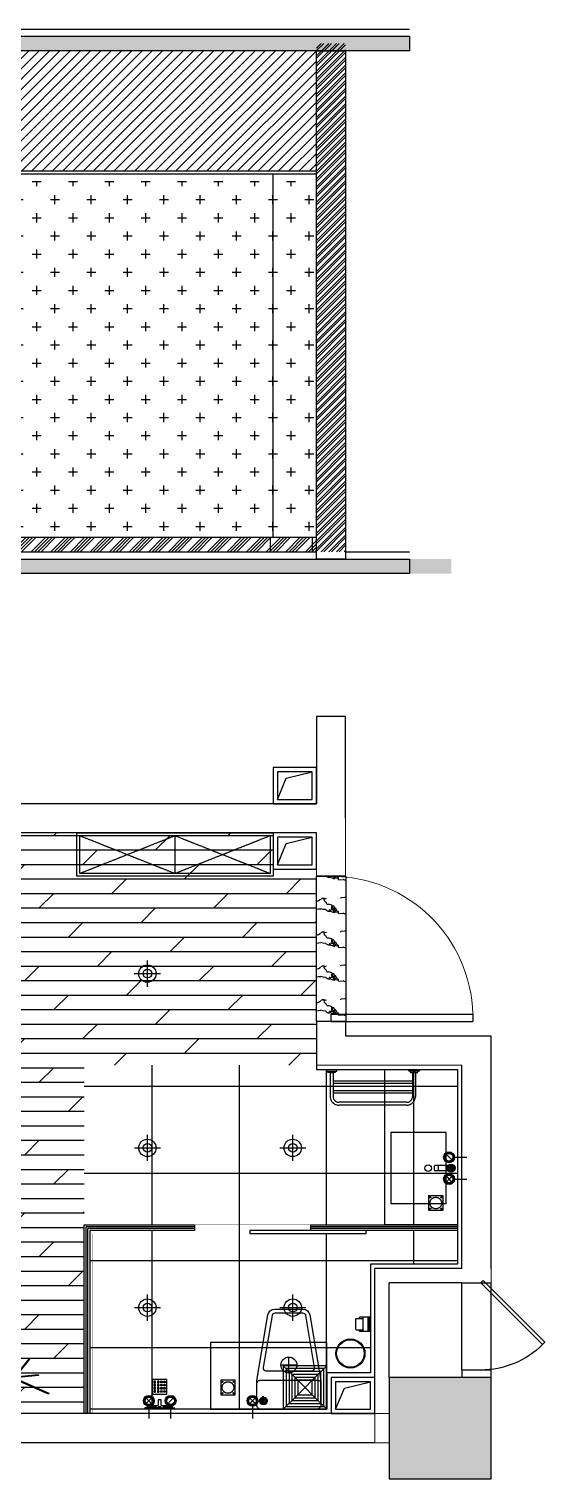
# Model space of a CAD drawing. Extents: x -153478 to 95136, y -45571 to 574449.
# Drawn here: x 19853 to 23403, y -12809 to -2825 of the extents above; entities that cross this region are included whole.
import ezdxf

# ---------------------------------------------------------------- set-up
doc = ezdxf.new("R2010")
doc.units = 0
doc.header["$LTSCALE"] = 10
doc.header["$MEASUREMENT"] = 0
doc.linetypes.add('DASH', pattern=[0.35, 0.25, -0.1])
doc.linetypes.add('HIDDENX2', pattern=[0.75, 0.5, -0.25])
doc.layers.get('0').update_dxf_attribs({"linetype": 'CONTINUOUS'})
for name, color, linetype in [('A 固定家具', 43, 'CONTINUOUS'), ('A 活动家具', 43, 'CONTINUOUS'), ('A 装饰完成面', 6, 'CONTINUOUS'), ('A填充', 148, 'CONTINUOUS'), ('A建筑墙体', 160, 'CONTINUOUS'), ('B门', 136, 'CONTINUOUS'), ('COLUMN', 9, 'CONTINUOUS'), ('C地面分格', 136, 'CONTINUOUS'), ('C地面固定物', 30, 'CONTINUOUS'), ('C地面造型', 150, 'CONTINUOUS'), ('D天花灯具', 1, 'CONTINUOUS'), ('D天花造型', 114, 'CONTINUOUS'), ('F-给排水点位', 1, 'CONTINUOUS'), ('K地漏', 43, 'CONTINUOUS'), ('PUB_HATCH', 251, 'CONTINUOUS')]:
    doc.layers.add(name, color=color, linetype=linetype)
doc.layers.add('WALL', color=160, linetype='CONTINUOUS', lineweight=9)

# ---------------------------------------------------------------- blocks, each defined once
blk = doc.blocks.new('A$C653002DA')
at = {"color": 160}
for points in [[(0, 250), (0, 0), (300, 0), (300, 250)], [(30, 220), (30, 30), (270, 30), (270, 220)]]:
    blk.add_lwpolyline(points, close=True, dxfattribs=at)
at = {"color": 8}
blk.add_lwpolyline([(30, 30), (91.2, 175.1), (270, 220)], dxfattribs=at)
blk = doc.blocks.new('$DorLib2D$00000001')
for p, q in [((0.45, 0.975), (0.5, 0.975)), ((0.45, 0), (0.45, 0.975)), ((0.5, 0), (0.5, 0.975)), ((0.5, 0), (0.45, 0))]:
    blk.add_line(p, q)
at = {"lineweight": 13}
blk.add_arc((0.475, 0), 0.975, 91.46928, 180, dxfattribs=at)
blk = doc.blocks.new('_FZH')
at = {"color": 160}
blk.add_lwpolyline([(-0.5, -0.5), (0.5, -0.5), (0.5, 0.5), (-0.5, 0.5)], close=True, dxfattribs=at)
at = {"layer": 'PUB_HATCH', "color": 8}
blk.add_solid([(-0.5, -0.5), (0.5, -0.5), (-0.5, 0.5), (0.5, 0.5)], dxfattribs=at)
blk = doc.blocks.new('$DorLib2D$00000082')
for p, q in [((-0.207, 0.757), (-0.179, 0.785)), ((0.5, 0.05), (-0.207, 0.757)), ((0.528, 0.078), (-0.179, 0.785)), ((0.5, 0.05), (0.528, 0.078))]:
    blk.add_line(p, q)
blk.add_arc((0.5, 0.05), 1, 135, 180)
blk = doc.blocks.new('A$C55013820')
at = {"layer": 'A 活动家具', "linetype": 'Continuous'}
for p, q in [((0, 380), (0, 0)), ((490, 380), (0, 380)), ((226.6, 393.7), (226.6, 306.8)), ((235.8, 325.2), (254.2, 325.2)), ((263.4, 393.7), (263.4, 306.8)), ((490, 0), (490, 380)), ((235.8, 297.6), (254.2, 297.6)), ((0, 0), (490, 0))]:
    blk.add_line(p, q, dxfattribs=at)
for centre, radius in [((245, 414.2), 27.6), ((245, 256.8), 23)]:
    blk.add_circle(centre, radius, dxfattribs=at)
for centre, start, end in [((235.8, 334.3), 180, 270), ((235.8, 306.8), 180, 270), ((254.2, 334.3), 270, 0), ((254.2, 306.8), 270, 0)]:
    blk.add_arc(centre, 9.18, start, end, dxfattribs=at)
blk = doc.blocks.new('A$C106B13CD')
at = {"layer": 'A 活动家具'}
for p, q in [((200, 188), (0, 188)), ((200, 168), (0, 168)), ((200, 100), (0, 100)), ((20, 50), (20, 100)), ((180, 100), (180, 50))]:
    blk.add_line(p, q, dxfattribs=at)
blk.add_lwpolyline([(0, 60), (0, 190, -0.414214), (10, 200), (190, 200, -0.414214), (200, 190), (200, 60, -0.414214), (190, 50), (180, 50), (180, 8, -0.414214), (172, 0), (28, 0, -0.414214), (20, 8), (20, 50), (10, 50, -0.414214), (0, 60, -1)], format="xyb", dxfattribs=at)
blk = doc.blocks.new('4t3')
at = {"layer": 'A 活动家具', "ltscale": 0.25}
for p, q in [((-127985, 546145), (-127985, 546345)), ((-127981, 546348), (-127979, 546348)), ((-127975, 546303), (-127975, 546345)), ((-128375, 546245), (-128375, 546045)), ((-128175, 546245), (-128375, 546245)), ((-128351, 546221), (-128331, 546221)), ((-128351, 546201), (-128351, 546221)), ((-128331, 546201), (-128351, 546201)), ((-128351, 546177), (-128331, 546177)), ((-128351, 546157), (-128351, 546177)), ((-128331, 546157), (-128351, 546157)), ((-128331, 546221), (-128331, 546201)), ((-128331, 546177), (-128331, 546157)), ((-128307, 546221), (-128287, 546221)), ((-128307, 546201), (-128307, 546221)), ((-128287, 546201), (-128307, 546201)), ((-128307, 546177), (-128287, 546177)), ((-128307, 546157), (-128307, 546177)), ((-128287, 546157), (-128307, 546157)), ((-128287, 546221), (-128287, 546201)), ((-128287, 546177), (-128287, 546157)), ((-128263, 546221), (-128243, 546221)), ((-128263, 546201), (-128263, 546221)), ((-128243, 546201), (-128263, 546201)), ((-128263, 546177), (-128243, 546177)), ((-128263, 546157), (-128263, 546177)), ((-128243, 546157), (-128263, 546157)), ((-128243, 546221), (-128243, 546201)), ((-128243, 546177), (-128243, 546157)), ((-128219, 546221), (-128199, 546221)), ((-128219, 546201), (-128219, 546221)), ((-128199, 546201), (-128219, 546201)), ((-128219, 546177), (-128199, 546177)), ((-128219, 546157), (-128219, 546177)), ((-128199, 546157), (-128219, 546157)), ((-128199, 546221), (-128199, 546201)), ((-128199, 546177), (-128199, 546157)), ((-128175, 546045), (-128175, 546245)), ((-128015, 546165), (-128095, 546165)), ((-128095, 546165), (-128095, 546125)), ((-128015, 546165), (-128015, 546305)), ((-128005, 546315), (-128005, 546315)), ((-128005, 546188), (-128005, 546315)), ((-128005, 546125), (-128005, 546165)), ((-128001, 546318), (-127989, 546318)), ((-127985, 546145), (-127985, 545945)), ((-127981, 546203), (-127979, 546203)), ((-127979, 546203), (-127979, 546088)), ((-127975, 546303), (-127975, 546207)), ((-128375, 546045), (-128175, 546045)), ((-128351, 546133), (-128351, 546113)), ((-128331, 546133), (-128351, 546133)), ((-128351, 546113), (-128331, 546113)), ((-128351, 546089), (-128351, 546069)), ((-128331, 546089), (-128351, 546089)), ((-128351, 546069), (-128331, 546069)), ((-128331, 546113), (-128331, 546133)), ((-128331, 546069), (-128331, 546089)), ((-128307, 546133), (-128307, 546113)), ((-128287, 546133), (-128307, 546133)), ((-128307, 546113), (-128287, 546113)), ((-128307, 546089), (-128307, 546069)), ((-128287, 546089), (-128307, 546089)), ((-128307, 546069), (-128287, 546069)), ((-128287, 546113), (-128287, 546133)), ((-128287, 546069), (-128287, 546089)), ((-128263, 546133), (-128263, 546113)), ((-128243, 546133), (-128263, 546133)), ((-128263, 546113), (-128243, 546113)), ((-128263, 546089), (-128263, 546069)), ((-128243, 546089), (-128263, 546089)), ((-128263, 546069), (-128243, 546069)), ((-128243, 546113), (-128243, 546133)), ((-128243, 546069), (-128243, 546089)), ((-128219, 546133), (-128219, 546113)), ((-128199, 546133), (-128219, 546133)), ((-128219, 546113), (-128199, 546113)), ((-128219, 546089), (-128219, 546069)), ((-128199, 546089), (-128219, 546089)), ((-128219, 546069), (-128199, 546069)), ((-128199, 546113), (-128199, 546133)), ((-128199, 546069), (-128199, 546089)), ((-128095, 546125), (-128015, 546125)), ((-128015, 545985), (-128015, 546125)), ((-128005, 546102), (-128005, 545976)), ((-128005, 545975), (-128005, 545975)), ((-128001, 545972), (-127989, 545972)), ((-127981, 546088), (-127979, 546088)), ((-127975, 545987), (-127975, 546084)), ((-127975, 545987), (-127975, 545945)), ((-127981, 545941), (-127979, 545941))]:
    blk.add_line(p, q, dxfattribs=at)
for centre, radius, start, end in [((-127981, 546344), 4, 90, 180), ((-127979, 546344), 4, 360, 90), ((-128005, 546305), 10, 90, 180), ((-128005, 546305), 10, 90, 180), ((-128001, 546314), 4, 90, 180), ((-127989, 546314), 4, 360, 90), ((-127981, 546207), 4, 180, 270), ((-127979, 546207), 4, 270, 360), ((-128005, 545985), 10, 180, 270), ((-128001, 545976), 4, 180, 270), ((-127989, 545976), 4, 270, 360), ((-127981, 546084), 4, 90, 180), ((-127981, 545945), 4, 180, 270), ((-127979, 546084), 4, 360, 90), ((-127979, 545945), 4, 270, 360)]:
    blk.add_arc(centre, radius, start, end, dxfattribs=at)
blk = doc.blocks.new('A$C60AC6A6D')
at = {"layer": 'A 活动家具'}
blk.add_lwpolyline([(28.5, 689.7, 0.428333), (0, 661.2), (0, 490.4), (76, 39.6, 0.366124), (122.8, 0), (317.2, 0, 0.366124), (364.1, 39.6), (440, 490.4), (440, 661.2, 0.415921), (411.5, 689.7)], format="xyb", close=True, dxfattribs=at)
blk.add_lwpolyline([(48.8, 632.1), (48.8, 604.4), (39.6, 604.4), (39.6, 632.1)], close=True, dxfattribs=at)
blk.add_lwpolyline([(421, 490.4), (19, 490.4)], dxfattribs=at)
blk.add_lwpolyline([(317.2, 28.5), (122.8, 28.5, -0.366124), (104.1, 44.3), (43.8, 402.2, -0.463996), (62.5, 424.4), (377.5, 424.4, -0.463996), (396.3, 402.2), (336, 44.3, -0.366124), (317.2, 28.5)], format="xyb", dxfattribs=at)
for centre, radius, start, end in [((44.9, 632.1), 26.5, 278.44092, 258.35302), ((19, 509.4), 19, 180.00001, 270), ((421, 509.4), 19, 270, 0)]:
    blk.add_arc(centre, radius, start, end, dxfattribs=at)
at = {"layer": 'A 活动家具', "color": 49}
for radius, start, end in [(21.5, 280.42825, 255.5854), (16.5, 283.65152, 251.05894), (11.5, 289.82009, 242.20409)]:
    blk.add_arc((44.9, 632.1), radius, start, end, dxfattribs=at)
blk = doc.blocks.new('A$C266D7851')
at = {"layer": 'A 固定家具', "linetype": 'DASH'}
for p, q in [((0, 703.4), (0, 0)), ((0, 670.5), (8.9, 670.5)), ((0, 599.7), (0, 670.5)), ((8.9, 599.7), (0, 599.7)), ((8.9, 670.5), (8.9, 599.7)), ((17.9, 660), (8.9, 662.4)), ((8.9, 662.4), (8.9, 607.8)), ((8.9, 607.8), (17.9, 610.2)), ((17.9, 610.2), (17.9, 660)), ((17.9, 645.1), (17.9, 625.1)), ((17.9, 645.1), (183.4, 645.1)), ((17.9, 625.1), (183.4, 625.1)), ((78, 625.1), (78, 78.3)), ((94, 625.1), (94, 78.3)), ((145.3, 625.1), (145.3, 78.3)), ((161.3, 625.1), (161.3, 78.3)), ((223.4, 585.1), (223.4, 118.3)), ((243.4, 585.1), (243.4, 118.3)), ((0, 103.7), (0, 32.8)), ((8.9, 103.7), (0, 103.7)), ((8.9, 32.8), (8.9, 103.7)), ((0, 32.8), (8.9, 32.8)), ((8.9, 95.5), (17.9, 93.1)), ((8.9, 41), (8.9, 95.5)), ((17.9, 43.4), (8.9, 41)), ((17.9, 93.1), (17.9, 43.4)), ((17.9, 58.3), (17.9, 78.3)), ((17.9, 78.3), (183.4, 78.3)), ((17.9, 58.3), (183.4, 58.3))]:
    blk.add_line(p, q, dxfattribs=at)
for centre, radius, start, end in [((183.4, 585.1), 60, 0, 90), ((183.4, 585.1), 40, 0, 90), ((183.4, 118.3), 40, 270, 0), ((183.4, 118.3), 60, 270, 0)]:
    blk.add_arc(centre, radius, start, end, dxfattribs=at)
blk = doc.blocks.new('QBLOCK2009110311334111')
at = {"layer": 'K地漏', "color": 43, "linetype": 'HIDDENX2', "ltscale": 50}
blk.add_lwpolyline([(-50, -50), (50, -50), (50, 50), (-50, 50)], close=True, dxfattribs=at)
at = {"layer": 'K地漏', "color": 49, "linetype": 'HIDDENX2', "ltscale": 50}
for centre, radius in [((-39.1, 39.1), 4), ((0, 0), 40), ((39.1, 39.1), 4), ((-39.1, -39.1), 4), ((39.1, -39.1), 4)]:
    blk.add_circle(centre, radius, dxfattribs=at)
blk = doc.blocks.new('暗装筒灯')
at = {"color": 8}
for p, q in [((-90, 0), (90, 0)), ((0, -90), (0, 90))]:
    blk.add_line(p, q, dxfattribs=at)
blk.add_circle((0, 0), 60)
blk.add_circle((0, 0), 30, dxfattribs=at)
blk = doc.blocks.new('*U66')
blk.add_blockref('暗装筒灯', (0, 0))
blk = doc.blocks.new('*U97')
at = {"color": 8}
for p, q in [((-150, 150), (-50, 50)), ((50, 50), (150, 150)), ((-150, -150), (-50, -50)), ((50, -50), (150, -150))]:
    blk.add_line(p, q, dxfattribs=at)
blk.add_lwpolyline([(-150, -150), (150, -150), (150, 150), (-150, 150)], close=True)
for points in [[(-130, -130), (130, -130), (130, 130), (-130, 130)], [(-110, -110), (110, -110), (110, 110), (-110, 110)], [(-90, -90), (90, -90), (90, 90), (-90, 90)], [(-70, -70), (70, -70), (70, 70), (-70, 70)], [(-50, -50), (50, -50), (50, 50), (-50, 50)]]:
    blk.add_lwpolyline(points, close=True, dxfattribs=at)
for points in [[(-50, 50), (0, 0), (-50, -50)], [(50, 50), (0, 0), (50, -50)]]:
    blk.add_lwpolyline(points, dxfattribs=at)
blk = doc.blocks.new('A$C5AAE2CA5')
at = {"layer": 'A 活动家具'}
for points in [[(241.1, 182.2), (233.5, 182.2), (233.5, 437.6), (241.1, 437.6)], [(243.4, 179.2), (248.5, 175.1), (351.2, 301.9), (346.2, 306)], [(230.5, 178.5), (225.9, 173.9), (110.1, 288.8), (114.7, 293.5)], [(229.3, 164.6), (225.8, 171.2), (0, 51.9), (3.5, 45.2)], [(233.1, 163.1), (239.6, 163.1), (239.6, 0), (233.1, 0)], [(245.1, 165.1), (248.2, 172), (481.7, 68.6), (478.6, 61.7)], [(246.6, 173.4), (246, 179.9), (408.3, 195.5), (409, 189)]]:
    blk.add_lwpolyline(points, close=True, dxfattribs=at)
blk.add_circle((237.3, 172.2), 10, dxfattribs=at)
blk = doc.blocks.new('冷热水')
at = {"true_color": 0xff320a}
h = blk.add_hatch(color=20, dxfattribs=at)
edge = h.paths.add_edge_path()
edge.add_arc((466649.5, -131338.2), 37.5, 0, 360)
edge = h.paths.add_edge_path(flags=17)
edge.add_arc((466649.5, -131338.2), 25.9, 0, 360)
at = {"lineweight": 0}
h = blk.add_hatch(dxfattribs=at)
h.set_pattern_fill('ANSI31', color=8, scale=60, style=0)
edge = h.paths.add_edge_path()
edge.add_arc((466724.5, -131329.8), 25, 0, 360)
at = {"true_color": 0x0f87ff}
h = blk.add_hatch(color=150, dxfattribs=at)
edge = h.paths.add_edge_path(flags=17)
edge.add_arc((466799.5, -131338.2), 25.9, 0, 360)
edge = h.paths.add_edge_path()
edge.add_arc((466799.5, -131338.2), 37.5, 0, 360)
at = {"color": 20, "true_color": 0xff320a}
for p, q in [((466601.6, -131279.8), (466697.4, -131279.8)), ((466649.5, -131300.7), (466649.5, -131216.4)), ((466624.5, -131366.1), (466674.5, -131310.2))]:
    blk.add_line(p, q, dxfattribs=at)
at = {"color": 150, "true_color": 0x0f87ff}
for p, q in [((466751.6, -131279.8), (466847.4, -131279.8)), ((466799.5, -131300.7), (466799.5, -131216.4)), ((466827.9, -131313.7), (466771.1, -131362.6)), ((466824.5, -131366.1), (466774.5, -131310.2))]:
    blk.add_line(p, q, dxfattribs=at)
at = {"color": 20, "true_color": 0xff320a}
for radius in [37.5, 25.9]:
    blk.add_circle((466649.5, -131338.2), radius, dxfattribs=at)
at = {"color": 32, "true_color": 0xd77416}
blk.add_circle((466724.5, -131329.8), 25, dxfattribs=at)
at = {"color": 150, "true_color": 0x0f87ff}
for radius in [37.5, 25.9]:
    blk.add_circle((466799.5, -131338.2), radius, dxfattribs=at)
blk = doc.blocks.new('面盆')
at = {"layer": 'F-给排水点位', "lineweight": 0}
blk.add_blockref('冷热水', (-466726.3, 131543.8), dxfattribs=at)
blk = doc.blocks.new('A$C759861F2')
at = {"true_color": 0xff320a}
h = blk.add_hatch(color=20, dxfattribs=at)
edge = h.paths.add_edge_path()
edge.add_arc((37.5, 197.9), 37.5, 0, 360)
edge = h.paths.add_edge_path(flags=17)
edge.add_arc((37.5, 197.9), 25.9, 0, 360)
at = {"true_color": 0x0f87ff}
h = blk.add_hatch(color=150, dxfattribs=at)
edge = h.paths.add_edge_path(flags=17)
edge.add_arc((37.5, 47.9), 25.9, 0, 360)
edge = h.paths.add_edge_path()
edge.add_arc((37.5, 47.9), 37.5, 0, 360)
at = {"color": 20, "true_color": 0xff320a}
for p, q in [((9.6, 222.9), (65.4, 172.9)), ((95.9, 245.8), (95.9, 150)), ((75, 197.9), (159.3, 197.9))]:
    blk.add_line(p, q, dxfattribs=at)
at = {"color": 150, "true_color": 0x0f87ff}
for p, q in [((9.6, 22.9), (65.4, 72.9)), ((62, 19.5), (13, 76.3)), ((75, 47.9), (159.3, 47.9)), ((95.9, 95.8), (95.9, 0))]:
    blk.add_line(p, q, dxfattribs=at)
at = {"color": 20, "true_color": 0xff320a}
for radius in [37.5, 25.9]:
    blk.add_circle((37.5, 197.9), radius, dxfattribs=at)
at = {"color": 150, "true_color": 0x0f87ff}
for radius in [37.5, 25.9]:
    blk.add_circle((37.5, 47.9), radius, dxfattribs=at)
blk = doc.blocks.new('冷水')
at = {"true_color": 0x0f87ff}
h = blk.add_hatch(color=150, dxfattribs=at)
edge = h.paths.add_edge_path(flags=17)
edge.add_arc((466933.4, -131996.8), 25.9, 0, 360)
edge = h.paths.add_edge_path()
edge.add_arc((466933.4, -131996.8), 37.5, 0, 360)
at = {"color": 150, "true_color": 0x0f87ff}
for p, q in [((466875, -131948.9), (466875, -132044.7)), ((466961.4, -132021.8), (466905.5, -131971.8)), ((466909, -132025.2), (466957.9, -131968.4)), ((466895.9, -131996.8), (466811.7, -131996.8))]:
    blk.add_line(p, q, dxfattribs=at)
for radius in [37.5, 25.9]:
    blk.add_circle((466933.4, -131996.8), radius, dxfattribs=at)
blk = doc.blocks.new('A$C32A04D3D')
at = {"layer": 'C地面分格', "linetype": 'ByBlock'}
h = blk.add_hatch(dxfattribs=at)
h.set_pattern_fill('DOLMIT', color=148, scale=400)
h.set_pattern_definition([(0, (-3776.34, -8577.2), (0, 100), []), (45, (-3776.34, -8577.2), (-200, 200), [141.4214, -282.843])])
h.paths.add_polyline_path([(2061.9, 4395.5), (2061.9, 4695.5), (200, 4695.5), (200, 695.5), (1300, 695.5), (1300, 995.5), (2100, 995.5), (2100, 695.5), (6300, 695.5), (6300, 1995.5), (6300, 3095.5), (7900, 3095.5), (7900, 3395.5), (7899.8, 4395.5), (7899.8, 4445.5), (7600, 4445.5), (7600, 4695.5), (5611.9, 4695.5), (5611.9, 4395.5)])
h = blk.add_hatch(dxfattribs=at)
h.set_pattern_fill('LS3', color=250, scale=400, pattern_type=2)
h.set_pattern_definition([(180, (-3679.2, -8424.02), (-400, 233.1003), [3.8095, -396.1904]), (162.06062, (-3669.678, -8389.613), (-799.999997, 233.10033), [18.019, -3765.9465]), (0, (-3690.63, -8432.9), (400, 233.1003), [11.4286, -388.5714]), (30.2315, (-3776.34, -8374.07), (400, 2e-05), [8.8184, -454.1457]), (55.5343, (-3768.726, -8369.63), (400, 699.30096), [6.7316, -1406.914]), (19.2722, (-3764.916, -8364.083), (800, 233.10033), [10.089, -2108.642]), (30.2315, (-3755.4, -8360.75), (400, 2e-05), [13.2275, -449.7365]), (49.3704, (-3743.96, -8354.1), (1e-06, 233.1003), [5.8503, -608.432]), (19.2722, (-3709.68, -8347.433), (800, 233.10033), [10.089, -2108.642]), (16.2448, (-3717.3, -8349.65), (400, 233.1003), [7.936, -825.332]), (105.96052, (-3713.49, -8362.97), (5e-06, 233.10032), [13.854, -1440.8236]), (137.00349, (-3703.964, -8371.853), (-799.99999, 699.300974), [13.0214, -2721.4782]), (149.7685, (-3700.15, -8374.07), (-400, 7e-06), [4.409, -458.555]), (90, (-3700.15, -8379.62), (400, -2e-14), [5.55, -227.5503]), (130.6296, (-3696.34, -8384.06), (3e-06, 233.1003), [5.8503, -608.432]), (90, (-3732.54, -8349.65), (400, -2e-14), [4.44, -228.6603]), (180, (-3723, -8345.21), (-400, 233.1003), [9.524, -390.476]), (180, (-3713.49, -8345.21), (-400, 233.1003), [9.524, -390.476]), (6.64784, (-3696.345, -8385.173), (400, 1e-05), [9.5883, -2003.95]), (158.76882, (-3690.63, -8432.9), (-400, 233.10032), [6.1304, -1281.248]), (149.7685, (-3696.34, -8430.68), (-400, 7e-06), [4.409, -458.555]), (119.76955, (-3700.15, -8428.46), (-2e-05, 233.1003), [3.8363, -801.7826]), (149.7685, (-3702.06, -8425.13), (-400, 7e-06), [4.409, -458.555]), (172.62125, (-3705.869, -8422.913), (-1600.000004, 233.1003), [17.286, -3612.775]), (165.47944, (-3723.012, -8420.693), (-800, 233.10032), [17.7085, -3701.078]), (4.16629, (-3755.392, -8417.363), (400, 2e-05), [15.2785, -3193.2002]), (10.9928, (-3772.535, -8420.69), (400, 3e-05), [17.4633, -1204.967]), (99.73712, (-3475.392, -8558.333), (-4e-06, 233.10032), [11.2623, -2353.812]), (4.44296, (-3564.916, -8558.333), (2800, 233.100322), [28.6575, -5989.4268]), (135.83554, (-3469.68, -8563.883), (-400.00001, 466.20063), [7.966, -1664.874]), (90, (-3469.68, -8566.1), (400, -2e-14), [2.22, -230.8803]), (180, (-3462.06, -8566.1), (-400, 233.1003), [7.619, -392.381]), (90, (-3462.06, -8569.43), (400, -2e-14), [3.33, -229.7703]), (16.2448, (-3462.06, -8569.43), (400, 233.1003), [3.968, -829.3]), (90, (-3564.9, -8560.55), (400, -2e-14), [2.22, -230.8803]), (60.23045, (-3566.82, -8563.88), (-1e-06, 233.1003), [3.8363, -801.7826]), (41.15756, (-3570.63, -8567.21), (400, 466.20064), [5.06, -1057.4946]), (49.3704, (-3572.54, -8569.43), (1e-06, 233.1003), [2.925, -611.3574]), (4.7589, (-3599.202, -8571.653), (400, 8e-06), [26.759, -2782.927]), (90, (-3599.2, -8573.87), (400, -2e-14), [2.22, -230.8803]), (0, (-3601.1, -8573.87), (400, 233.1003), [1.905, -398.095]), (90, (-3601.1, -8577.2), (400, -2e-14), [3.33, -229.7703]), (44.16446, (-3429.68, -8520.593), (400, 466.20064), [7.966, -1664.874]), (1.9633, (-3444.916, -8507.273), (400.000001, 1.4e-05), [32.4, -6771.594]), (90, (-3429.68, -8523.92), (400, -2e-14), [3.33, -229.7703]), (4.7589, (-3443.01, -8525.033), (400, 8e-06), [13.3795, -2796.3066]), (158.76882, (-3443.01, -8525.03), (-400, 233.10032), [6.1304, -1281.248]), (0, (-3454.44, -8522.81), (400, 233.1003), [5.7143, -394.2857]), (90, (-3454.44, -8528.36), (400, -2e-14), [5.55, -227.5503]), (3.70474, (-3471.583, -8529.473), (399.999997, 3e-05), [17.1788, -3590.36]), (90, (-3471.6, -8543.9), (400, -2e-14), [14.43, -218.6703]), (0, (-3473.49, -8543.9), (400, 233.1003), [1.905, -398.095]), (41.15756, (-3477.3, -8547.23), (400, 466.20064), [5.06, -1057.4946]), (90, (-3481.1, -8523.92), (400, -2e-14), [8.88, -224.2203]), (138.84244, (-3477.3, -8527.25), (-400, 466.20064), [5.06, -1057.4946]), (90, (-3477.3, -8532.8), (400, -2e-14), [5.55, -227.5503]), (55.5343, (-3481.11, -8538.353), (400, 699.30096), [6.7316, -1406.914]), (41.15756, (-3484.92, -8541.68), (400, 466.20064), [5.06, -1057.4946]), (4.16629, (-3500.154, -8542.793), (400, 2e-05), [15.2785, -3193.2002]), (44.16446, (-3505.87, -8548.343), (400, 466.20064), [7.966, -1664.874]), (14.52055, (-3523.012, -8552.783), (800, 233.10032), [17.7085, -3701.078]), (0, (-3536.34, -8552.78), (400, 233.1003), [13.3333, -386.6666]), (90, (-3536.34, -8556.1), (400, -2e-14), [3.33, -229.7703]), (90, (-3679.2, -8429.57), (400, -2e-14), [5.55, -227.5503]), (180, (-3675.4, -8429.57), (-400, 233.1003), [3.8095, -396.1904]), (30.2315, (-3675.4, -8429.57), (400, 2e-05), [6.614, -456.3503]), (60.23045, (-3669.68, -8426.24), (-1e-06, 233.1003), [3.8363, -801.7826]), (90, (-3667.77, -8422.9), (400, -2e-14), [2.22, -230.8803]), (49.3704, (-3667.77, -8420.7), (1e-06, 233.1003), [8.7755, -605.507]), (71.0578, (-3662.06, -8414.03), (3e-07, 233.10032), [5.868, -1226.3635]), (90, (-3660.15, -8408.5), (400, -2e-14), [11.1, -222.0003]), (41.15756, (-3663.96, -8400.71), (400, 466.20064), [5.06, -1057.4946]), (94.26686, (-3662.06, -8426.243), (-2.1e-05, 233.100317), [25.601, -5350.607]), (180, (-3658.25, -8426.24), (-400, 233.1003), [3.8095, -396.1904]), (105.96052, (-3658.25, -8426.243), (5e-06, 233.10032), [6.927, -1447.7507]), (30.2315, (-3660.15, -8419.58), (400, 2e-05), [4.409, -458.555]), (30.2315, (-3656.34, -8417.36), (400, 2e-05), [2.2046, -460.7595]), (90, (-3654.44, -8419.6), (400, -2e-14), [3.33, -229.7703]), (149.7685, (-3650.63, -8421.8), (-400, 7e-06), [4.409, -458.555]), (90, (-3650.63, -8425.13), (400, -2e-14), [3.33, -229.7703]), (180, (-3646.82, -8425.13), (-400, 233.1003), [3.8095, -396.1904]), (60.23045, (-3646.82, -8425.13), (-1e-06, 233.1003), [3.8363, -801.7826]), (71.0578, (-3644.92, -8421.8), (3e-07, 233.10032), [5.868, -1226.3635]), (90, (-3643, -8416.25), (400, -2e-14), [3.33, -229.7703]), (0, (-3644.92, -8412.92), (400, 233.1003), [1.905, -398.095]), (49.3704, (-3650.63, -8419.58), (1e-06, 233.1003), [8.7755, -605.507]), (90, (-3650.63, -8439.56), (400, -2e-14), [19.98, -213.1203]), (90, (-3650.63, -8439.56), (400, -2e-14), [3.33, -229.7703]), (30.2315, (-3650.63, -8436.23), (400, 2e-05), [4.409, -458.555]), (90, (-3646.82, -8434), (400, -2e-14), [3.33, -229.7703]), (90, (-3646.82, -8445.1), (400, -2e-14), [14.43, -218.6703]), (64.92041, (-3646.82, -8445.113), (400, 932.401284), [13.481, -2817.5306]), (44.16446, (-3641.107, -8432.903), (400, 466.20064), [7.966, -1664.874]), (180, (-3629.68, -8427.35), (-400, 233.1003), [5.7143, -394.2857]), (30.2315, (-3669.68, -8389.61), (400, 2e-05), [2.2046, -460.7595]), (90, (-3667.77, -8391.83), (400, -2e-14), [3.33, -229.7703]), (180, (-3663.96, -8391.83), (-400, 233.1003), [3.8095, -396.1904]), (135.83554, (-3658.25, -8397.383), (-400.00001, 466.20063), [7.966, -1664.874]), (10.9928, (-3658.25, -8397.38), (400, 3e-05), [5.821, -1216.609]), (90, (-3652.54, -8399.6), (400, -2e-14), [3.33, -229.7703]), (180, (-3648.73, -8399.6), (-400, 233.1003), [3.8095, -396.1904]), (130.6296, (-3646.82, -8401.82), (3e-06, 233.1003), [2.925, -611.3574]), (90, (-3646.82, -8407.37), (400, -2e-14), [5.55, -227.5503]), (138.84244, (-3643.01, -8410.7), (-400, 466.20064), [5.06, -1057.4946]), (90, (-3643, -8412.92), (400, -2e-14), [2.22, -230.8803]), (180, (-3637.3, -8412.92), (-400, 233.1003), [5.7143, -394.2857]), (124.4657, (-3633.49, -8418.47), (-400, 699.30096), [6.7316, -1406.914]), (108.9422, (-3627.77, -8435.12), (-3e-05, 233.1003), [17.6033, -1214.628]), (180, (-3622.06, -8435.12), (-400, 233.1003), [5.7143, -394.2857]), (149.7685, (-3618.25, -8437.34), (-400, 7e-06), [4.409, -458.555]), (90, (-3618.25, -8449.55), (400, -2e-14), [12.21, -220.8903]), (3.922, (-3618.25, -8449.553), (3200.000001, 233.100321), [32.457, -6783.5052]), (155.61756, (-3551.583, -8462.873), (-1600, 699.300966), [37.643, -3914.8817]), (139.57854, (-3526.821, -8483.963), (-800.000017, 699.300943), [32.526, -6797.9356]), (102.88744, (-3523.012, -8500.613), (-400.00001, 1864.802566), [17.0803, -3569.777]), (180, (-3517.3, -8500.61), (-400, 233.1003), [5.7143, -394.2857]), (158.76882, (-3511.58, -8502.83), (-400, 233.10032), [6.1304, -1281.248]), (180, (-3505.87, -8502.83), (-400, 233.1003), [5.7143, -394.2857]), (90, (-3505.87, -8505.05), (400, -2e-14), [2.22, -230.8803]), (124.4657, (-3502.06, -8510.603), (-400, 699.30096), [6.7316, -1406.914]), (90, (-3502.06, -8517.26), (400, -2e-14), [6.66, -226.4403]), (5.54746, (-3502.06, -8517.263), (400, 2e-05), [22.9647, -2388.3287]), (8.83312, (-3479.202, -8515.043), (1599.999996, 233.100354), [28.9144, -6043.1008]), (30.2315, (-3450.63, -8510.6), (400, 2e-05), [6.614, -456.3503]), (3.03254, (-3658.25, -8439.563), (400, 2.3e-05), [41.9635, -4364.2064]), (165.47944, (-3658.25, -8439.563), (-800, 233.10032), [17.7085, -3701.078]), (149.7685, (-3675.4, -8435.12), (-400, 7e-06), [4.409, -458.555]), (0, (-3410.63, -8511.71), (400, 233.1003), [3.8095, -396.1904]), (90, (-3410.63, -8513.93), (400, -2e-14), [2.22, -230.8803]), (60.23045, (-3412.54, -8517.26), (-1e-06, 233.1003), [3.8363, -801.7826]), (0, (-3416.34, -8517.26), (400, 233.1003), [3.8095, -396.1904]), (90, (-3416.34, -8517.26), (400, -2e-14), [2.22, -230.8803]), (0, (-3423.96, -8515.04), (400, 233.1003), [7.619, -392.381]), (130.6296, (-3410.63, -8508.38), (3e-06, 233.1003), [2.925, -611.3574]), (180, (-3401.1, -8508.38), (-400, 233.1003), [9.524, -390.476]), (130.6296, (-3399.2, -8510.6), (3e-06, 233.1003), [2.925, -611.3574]), (124.4657, (-3395.39, -8516.153), (-400, 699.30096), [6.7316, -1406.914]), (90, (-3395.4, -8519.5), (400, -2e-14), [3.33, -229.7703]), (158.76882, (-3389.68, -8521.7), (-400, 233.10032), [6.1304, -1281.248]), (153.45784, (-3376.345, -8528.363), (-400.000006, 233.10031), [14.904, -3114.966])])
h.paths.add_polyline_path([(7899.8, 3395.5), (8100, 3395.5), (8100, 4395.5), (7899.8, 4395.5)])
h = blk.add_hatch(dxfattribs=at)
h.set_pattern_fill('_USER', color=148, scale=600, double=1, pattern_type=0)
h.set_pattern_definition([(0, (6300, 3095.5), (0, 600), []), (90, (6300, 3095.5), (-600, 4e-14), [])])
h.paths.add_polyline_path([(7059, 1955.5), (6340, 1955.5), (6340, 725.5), (7970, 725.5), (7970, 975.5), (8270, 975.5), (8270, 1725.5), (8870, 1725.5), (8870, 1955.5), (8241.2, 1955.5), (8241.2, 1935.5), (7441.2, 1935.5), (7441.2, 1955.5), (7859, 1955.5), (7859, 1995.5), (8870, 1995.5), (8870, 3065.5), (7900, 3065.5), (7900, 3095.5), (6300, 3095.5), (6300, 1995.5), (7059, 1995.5)])
h.paths.add_polyline_path([(7240, 925.5), (7340, 925.5), (7340, 825.5), (7240, 825.5)], flags=16)
h.paths.add_polyline_path([(7246.9, 914.6, 2.300303), (7261.8, 903.8, -0.668179), (7330, 875.5, -1.056414), (7253.7, 839.2, -1.496606), (7246.9, 836.3, -2.300303), (7261.8, 847.2, -0.514569), (7253.7, 911.8, 1.496606)], flags=16)
h.paths.add_polyline_path([(8670, 2095.5), (8670, 2195.5), (8770, 2195.5), (8770, 2095.5)], flags=16)
h.paths.add_polyline_path([(8691.7, 2117.2, -0.514569), (8683.7, 2181.8, 1.496606), (8676.9, 2184.6, 2.300303), (8691.7, 2173.8, -0.668179), (8760, 2145.5, -1.056414), (8683.7, 2109.2, -1.496606), (8676.9, 2106.3, -2.300303)], flags=16)
at = {"layer": 'A 固定家具', "linetype": 'DASH'}
blk.add_line((6925, 4675.5), (6925, 4415.5), dxfattribs=at)
at = {"layer": 'A 固定家具'}
blk.add_lwpolyline([(6250, 4695.5), (7600, 4695.5), (7600, 4395.5), (6250, 4395.5)], close=True, dxfattribs=at)
at = {"layer": 'A 固定家具', "linetype": 'DASH'}
blk.add_lwpolyline([(6270, 4675.5), (7580, 4675.5), (7580, 4415.5), (6270, 4415.5)], close=True, dxfattribs=at)
for points in [[(6270, 4415.5), (6925, 4675.5), (7580, 4415.5)], [(6270, 4675.5), (6925, 4415.5), (7580, 4675.5)]]:
    blk.add_lwpolyline(points, dxfattribs=at)
at = {"layer": 'A 活动家具'}
blk.add_lwpolyline([(8870, 1995.5), (8370, 1995.5), (8370, 3065.5), (8870, 3065.5)], close=True, dxfattribs=at)
at = {"layer": 'A 活动家具', "linetype": 'DASH'}
blk.add_lwpolyline([(7170, 1185.5), (7170, 725.5), (7970, 725.5), (7970, 1185.5)], close=True, dxfattribs=at)
at = {"layer": 'A 活动家具'}
for radius in [100, 95]:
    blk.add_circle((8132.6, 1109.7, 0), radius, dxfattribs=at)
at = {"layer": 'A 装饰完成面'}
blk.add_lwpolyline([(7900, 3095.5), (7900, 3065.5), (8870, 3065.5), (8870, 1725.5), (8270, 1725.5), (8270, 975.5), (7970, 975.5), (7970, 725.5), (6340, 725.5), (6340, 695.5)], dxfattribs=at)
at = {"layer": 'A建筑墙体'}
for p, q in [((8099.8, 5495.5), (7899.8, 5495.5)), ((7899.8, 5495.5), (7899.8, 4895.5)), ((8099.8, 4795.5), (8099.8, 5495.5)), ((7899.8, 4895.5), (200, 4895.5)), ((7899.8, 4695.5), (200, 4695.5)), ((8100, 4395.5), (7900, 4395.5)), ((8100, 3395.5), (7900, 3395.5)), ((7900, 3395.5), (7900, 3095.5)), ((8100, 3295.5), (8100, 3395.5)), ((9100, 3295.5), (8100, 3295.5)), ((9100, 1695.5), (9100, 3295.5)), ((8900, 1695.5), (8900, 3095.5)), ((8900, 1695.5), (8300, 1695.5)), ((8300, 695.5), (8300, 1695.5)), ((8900, 1595.5), (8400, 1595.5)), ((8400, 945.5), (8400, 1595.5)), ((8900, 1595.5), (9100, 1595.5)), ((9100, 995.5), (8900, 995.5)), ((8900, 995.5), (8900, 945.5)), ((9100, 945.5), (9100, 995.5)), ((8300, 695.5), (2100, 695.5)), ((6600, 495.5), (2100, 495.5)), ((8300, 495.5), (6600, 495.5))]:
    blk.add_line(p, q, dxfattribs=at)
at = {"layer": 'B门'}
for p, q in [((8900, 995.5, 300), (8900, 1595.5, 300)), ((9100, 995.5, 300), (9100, 1595.5, 300))]:
    blk.add_line(p, q, dxfattribs=at)
at = {"layer": 'C地面分格', "linetype": 'ByBlock', "const_width": 0.5}
for points in [[(7900, 3095.5), (6300, 3095.5), (6300, 695.5)], [(8870, 1995.5), (6300, 1995.5), (6300, 695.5)], [(8870, 1935.5), (6360, 1935.5), (6360, 695.5)]]:
    blk.add_lwpolyline(points, dxfattribs=at)
at = {"layer": 'C地面固定物'}
for p, q in [((6300, 1995.5), (7059, 1995.5)), ((6300, 695.5), (6300, 1995.5)), ((6340, 1955.5), (6340, 695.5)), ((7059, 1955.5), (6340, 1955.5)), ((7059, 1995.5), (7059, 1955.5)), ((7859, 1995.5), (8870, 1995.5)), ((7859, 1955.5), (7859, 1995.5)), ((8870, 1955.5), (7859, 1955.5))]:
    blk.add_line(p, q, dxfattribs=at)
at = {"layer": 'C地面固定物', "color": 136}
for p, q in [((7059, 1981.5), (6314, 1981.5)), ((6314, 695.5), (6314, 1981.5)), ((7059, 1969.5), (6326, 1969.5)), ((6326, 695.5), (6326, 1969.5)), ((8870, 1981.5), (7859, 1981.5)), ((8870, 1969.5), (7859, 1969.5))]:
    blk.add_line(p, q, dxfattribs=at)
at = {"layer": 'C地面固定物'}
blk.add_lwpolyline([(8241.2, 1935.5), (8241.2, 1955.5), (7441.2, 1955.5), (7441.2, 1935.5)], close=True, dxfattribs=at)
at = {"layer": 'C地面造型', "linetype": 'ByBlock'}
blk.add_lwpolyline([(7899.8, 4395.5), (8100, 4395.5), (8100, 3395.5), (7899.8, 3395.5)], close=True, dxfattribs=at)
at = {"layer": 'D天花造型', "linetype": 'ByBlock'}
blk.add_lwpolyline([(7900, 4395.5), (8100, 4395.5), (8100, 3395.5), (7900, 3395.5)], close=True, dxfattribs=at)
at = {"layer": 'F-给排水点位', "color": 32, "true_color": 0xd77416}
for p, q in [((7653.9, 1030.5), (7763.9, 1030.5)), ((7708.9, 975.5), (7708.9, 1085.5))]:
    blk.add_line(p, q, dxfattribs=at)
blk.add_circle((7708.9, 1030.5), 55, dxfattribs=at)
at = {"layer": 'WALL'}
for p, q in [((8099.8, 4395.5), (8099.8, 4795.5)), ((7899.8, 4395.5), (7899.8, 4695.5)), ((8900, 3095.5), (7900, 3095.5)), ((9100, 1595.5), (9100, 1695.5)), ((8300, 695.5), (6600, 695.5)), ((8400, 695.5), (8300, 695.5)), ((8300, 495.5), (8300, 695.5)), ((8400, 495.5), (8300, 495.5))]:
    blk.add_line(p, q, dxfattribs=at)
at = {"rotation": 270}
blk.add_blockref('面盆', (8606, 2384.1), dxfattribs=at)
at = {"linetype": 'ByBlock'}
blk.add_blockref('A$C5AAE2CA5', (5576.4, 768.5), dxfattribs=at)
at = {"layer": 'A 活动家具', "linetype": 'ByBlock', "rotation": 270}
blk.add_blockref('A$C266D7851', (7934.8, 3063), dxfattribs=at)
at = {"layer": 'A 活动家具', "rotation": 270}
blk.add_blockref('A$C55013820', (8410.5, 2631.4), dxfattribs=at)
at = {"layer": 'A 活动家具', "xscale": -1, "rotation": 180.0000001006362}
blk.add_blockref('A$C60AC6A6D', (7488.9, 1415.2), dxfattribs=at)
at = {"layer": 'A 活动家具', "xscale": 0.5, "yscale": 0.5, "zscale": 0.5, "rotation": 270}
for name, p in [('A$C106B13CD', (8170, 1361.4)), ('4t3', (-266252.1, -63256.8))]:
    blk.add_blockref(name, p, dxfattribs=at)
at = {"layer": 'A建筑墙体'}
for p in [(7600, 4895.5, 0), (7600, 4445.5), (8000, 695.5)]:
    blk.add_blockref('A$C653002DA', p, dxfattribs=at)
at = {"layer": 'B门'}
for name, p, xscale, yscale, zscale, rotation in [('$DorLib2D$00000001', (8000, 3895.5), -1000.000000000001, -1000.000000000001, -1000.000000000001, 90.00000418988253), ('$DorLib2D$00000082', (9000, 1295.5), 600, -600, 600, 90.0000041898193)]:
    blk.add_blockref(name, p, dxfattribs=dict(at, xscale=xscale, yscale=yscale, zscale=zscale, rotation=rotation))
at = {"layer": 'COLUMN', "color": 3, "xscale": 700.0000000003164, "yscale": 699.9992202254759, "zscale": 699.9992202254759, "rotation": 270.0000000331842}
blk.add_blockref('_FZH', (8750, 595.5), dxfattribs=at)
at = {"layer": 'D天花灯具'}
for name, p in [('*U66', (6735.5, 3725.5)), ('*U66', (6735.7, 2525.5)), ('*U66', (7735.7, 2525.5)), ('*U66', (6735.7, 1425.5)), ('*U66', (7735.7, 1425.5)), ('*U97', (7820, 875.5))]:
    blk.add_blockref(name, p, dxfattribs=at)
at = {"layer": 'F-给排水点位', "lineweight": 0}
for name, p, rotation in [('A$C759861F2', (6697.4, 821.4), 270), ('冷水', (-124537.9, -466149.6), 90)]:
    blk.add_blockref(name, p, dxfattribs=dict(at, rotation=rotation))
at = {"layer": 'K地漏', "extrusion": (0, 0, -1), "xscale": -1, "zscale": -1, "rotation": 270.0000001006364}
for p in [(-8720, 2145.5), (-7290, 875.5)]:
    blk.add_blockref('QBLOCK2009110311334111', p, dxfattribs=at)

msp = doc.modelspace()

# ---------------------------------------------------------------- hatches: boundary and pattern name
at = {"linetype": 'ByBlock'}
h = msp.add_hatch(dxfattribs=at)
h.set_pattern_fill('ANSI31', color=148, scale=400)
h.set_pattern_definition([(45, (22581.204, -38217.965), (-35.35534, 35.35534), [])])
h.paths.add_polyline_path([(21831.7, -2974.8), (14132.1, -2974.8), (14132.1, -3604.8), (14352.1, -3604.8), (14352.1, -3804.8), (16574.1, -3804.8), (16574.1, -3604.8), (18964.1, -3604.8), (18964.1, -3804.8), (21831.7, -3804.8)])
h = msp.add_hatch()
h.set_pattern_fill('CROSS', color=148, scale=500)
h.paths.add_polyline_path([(21831.7, -3874.8), (21532.1, -3874.8), (21532.1, -6324.8), (21831.7, -6324.8)])
h.paths.add_polyline_path([(21532.1, -3874.8), (19789.1, -3874.8), (19544.1, -3874.8), (19544.1, -6324.8), (21532.1, -6324.8)])
h.paths.add_polyline_path([(15994.1, -3874.8), (15749.1, -3874.8), (14332.1, -3874.8), (14332.1, -3674.8), (14132.1, -3674.8), (14132.1, -6194.8), (14362.1, -6194.8), (14362.1, -6324.8), (15994.1, -6324.8)])
h = msp.add_hatch()
h.set_pattern_fill('ANSI34', color=148, scale=10)
h.set_pattern_definition([(45, (154573.17, -574874.495), (-67.351921, 67.351921), []), (45, (154595.62, -574874.495), (-67.351921, 67.351921), []), (45, (154618.07, -574874.495), (-67.351921, 67.351921), []), (45, (154640.52, -574874.495), (-67.351921, 67.351921), [])])
h.paths.add_polyline_path([(19564.1, -6324.8), (19564.1, -6424.8), (21831.7, -6424.8), (21831.7, -6324.8)])
h.paths.add_polyline_path([(14362.1, -6324.8), (14362.1, -6424.8), (15974.1, -6424.8), (15974.1, -6324.8)])
at = {"layer": 'A填充'}
h = msp.add_hatch(dxfattribs=at)
h.set_pattern_fill('ANSI32', color=148, scale=100)
h.set_pattern_definition([(45, (162185.834, -575895.86), (-26.5165043, 26.5165043), []), (45, (162203.512, -575895.86), (-26.5165043, 26.5165043), [])])
h.paths.add_polyline_path([(21831.7, -2924.8), (22031.7, -2924.8), (22031.7, -6424.8), (21831.7, -6424.8)])
at = {"layer": 'A建筑墙体'}
h = msp.add_hatch(color=8, dxfattribs=at)
h.dxf.hatch_style = 1
h.paths.add_polyline_path([(12944.9, -2874.8), (22472.2, -2874.8), (22472.2, -2974.8), (12944.9, -2974.8)])
h = msp.add_hatch(color=8, dxfattribs=at)
h.dxf.hatch_style = 1
h.paths.add_polyline_path([(13231.9, -6474.8), (22759.2, -6474.8), (22759.2, -6574.8), (13231.9, -6574.8)])

# ---------------------------------------------------------------- linework, layer by layer
at = {"color": 148, "linetype": 'ByBlock'}
msp.add_line((12944.9, -2824.8), (22472.2, -2824.8, 0), dxfattribs=at)
at = {"color": 30}
for p, q in [((21532.1, -6324.8), (21532.1, -3824.8, 0)), ((19564.1, -6324.8), (21831.7, -6324.8, 0)), ((21512.1, -6324.8), (21512.1, -6424.8)), ((21801.7, -6324.8, 0), (21801.7, -6424.8, 0))]:
    msp.add_line(p, q, dxfattribs=at)
at = {"color": 148, "linetype": 'ByBlock'}
msp.add_lwpolyline([(12944.9, -2874.8), (22472.2, -2874.8), (22472.2, -2974.8), (12944.9, -2974.8)], close=True, dxfattribs=at)
at = {"color": 136, "linetype": 'ByBlock'}
msp.add_lwpolyline([(21831.7, -3804.8), (18964.1, -3804.8), (18964.1, -3604.8), (16574.1, -3604.8), (16574.1, -3804.8), (14352.1, -3804.8), (14352.1, -3604.8), (14132.1, -3604.8)], dxfattribs=at)
at = {"color": 160, "linetype": 'ByBlock'}
msp.add_lwpolyline([(21831.7, -3824.8), (18944.1, -3824.8), (18944.1, -3624.8), (16594.1, -3624.8), (16594.1, -3824.8), (14332.1, -3824.8), (14332.1, -3624.8), (14132.1, -3624.8)], dxfattribs=at)
at = {"layer": 'A建筑墙体', "color": 160}
for p, q in [((14132.1, -6424.8), (21831.7, -6424.8, 0)), ((22031.7, -6424.8, 0), (22472.2, -6424.8, 0))]:
    msp.add_line(p, q, dxfattribs=at)
for points in [[(21831.7, -2974.8), (22031.7, -2974.8), (22031.7, -6474.8), (21831.7, -6474.8)], [(12944.9, -6474.8), (22472.2, -6474.8), (22472.2, -6574.8), (12944.9, -6574.8)]]:
    msp.add_lwpolyline(points, close=True, dxfattribs=at)

# ---------------------------------------------------------------- block references
at = {"linetype": 'ByBlock'}
msp.add_blockref('A$C32A04D3D', (13932.1, -13054.6), dxfattribs=at)

doc.saveas('drawing.dxf')
